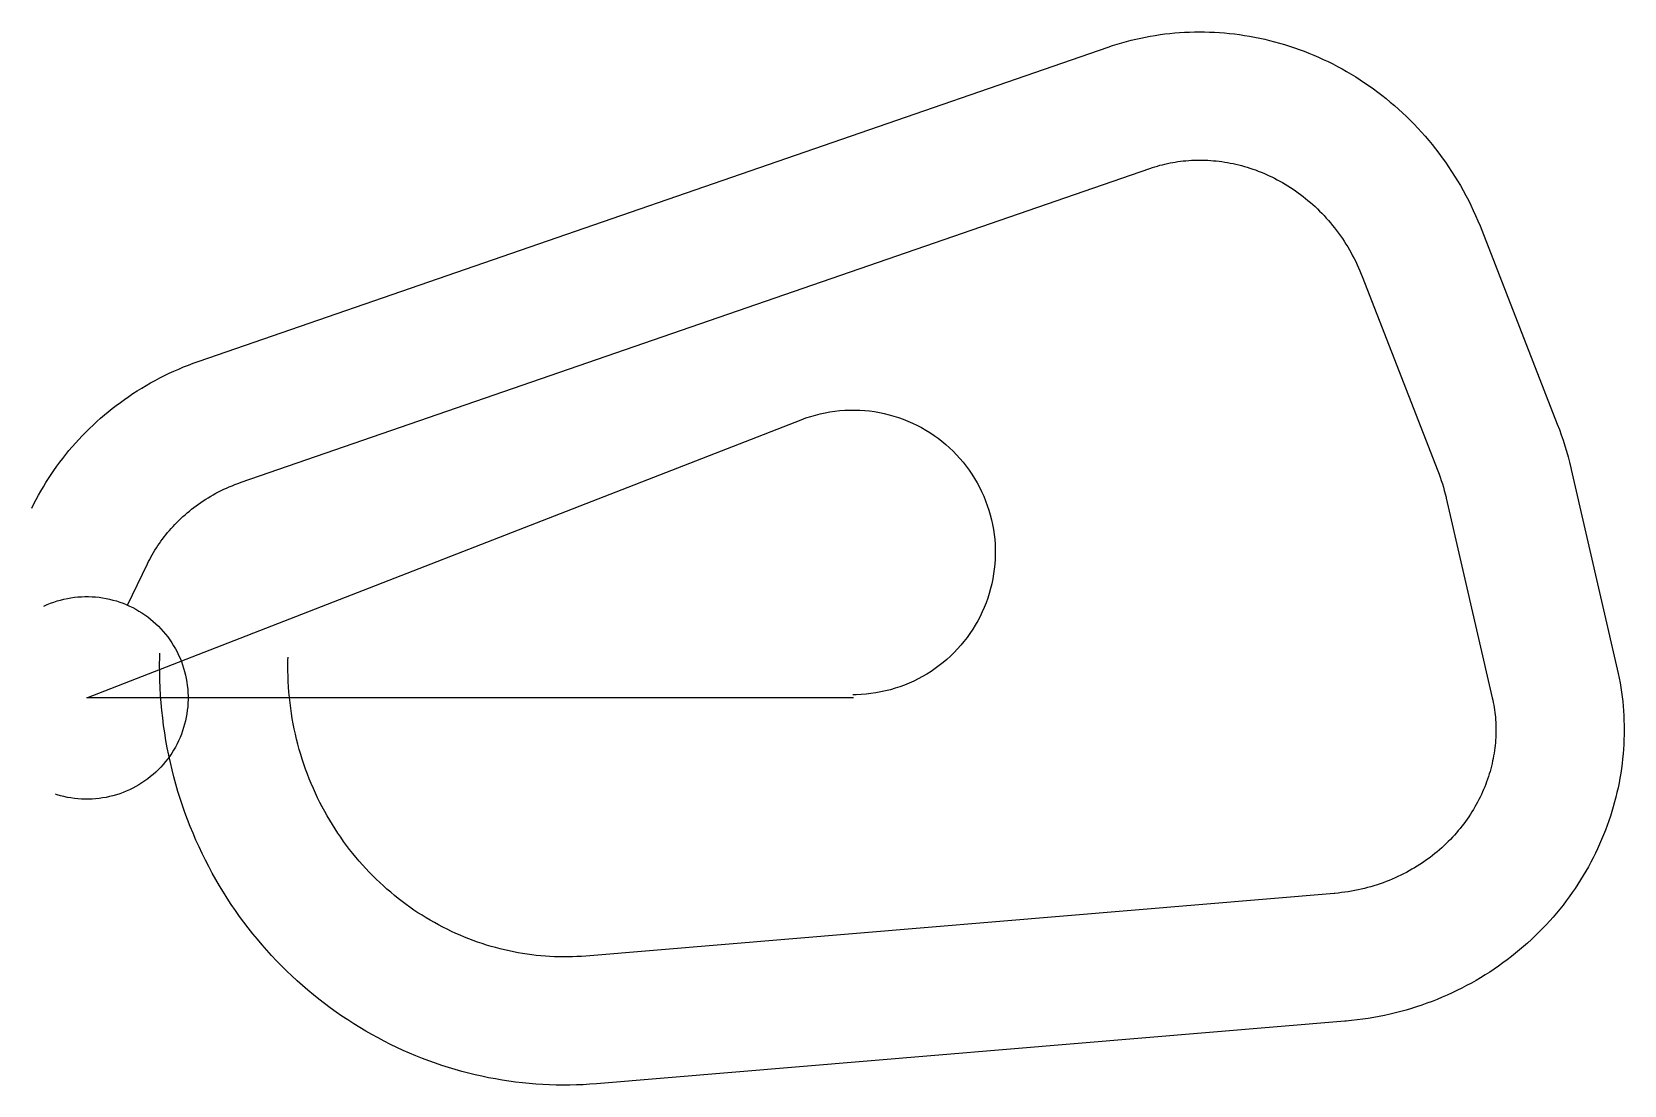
# Model space of a CAD drawing. Header units: metres. Extents: x -1969 to 55148, y -13890 to 23890.
import ezdxf

# ---------------------------------------------------------------- set-up
doc = ezdxf.new("R2010")
doc.units = ezdxf.units.M

msp = doc.modelspace()

# ---------------------------------------------------------------- linework, layer by layer
at = {"layer": 'Boundry', "color": 1}
for p, q in [((4037, 12082), (36637, 23342)), ((5539, 7734), (38139, 18994)), ((50039, 16782), (52751, 9814)), ((45752, 15113), (48465, 8145)), ((53250, 8195), (54901, 1034)), ((48767, 7162), (50419, 0)), ((1463, 3328), (2174, 4803)), ((44748, -7013), (17903, -9258)), ((45131, -11597), (18287, -13842))]:
    msp.add_line(p, q, dxfattribs=at)
at = {"layer": 'NorminalTrack', "color": 1}
msp.add_lwpolyline([(27505, 0), (0, 0), (25632, 9978), (25632, 9978), (25799, 10040), (25968, 10096), (26139, 10146), (26312, 10190), (26486, 10228), (26661, 10259), (26838, 10285), (27015, 10305), (27193, 10318), (27371, 10325), (27549, 10326), (27727, 10320), (27905, 10309), (28082, 10291), (28259, 10267), (28434, 10237), (28609, 10201), (28782, 10158), (28954, 10110), (29123, 10056), (29291, 9996), (29457, 9930), (29620, 9858), (29780, 9781), (29938, 9698), (30093, 9609), (30245, 9515), (30393, 9417), (30537, 9312), (30678, 9203), (30815, 9089), (30948, 8971), (31077, 8848), (31202, 8720), (31322, 8588), (31437, 8452), (31547, 8312), (31653, 8169), (31753, 8021), (31848, 7871), (31938, 7717), (32022, 7560), (32101, 7400), (32174, 7237), (32242, 7072), (32304, 6905), (32360, 6736), (32410, 6565), (32453, 6392), (32491, 6218), (32523, 6043), (32549, 5866), (32568, 5689), (32582, 5511), (32589, 5333), (32589, 5155), (32584, 4977), (32572, 4799), (32555, 4622), (32531, 4445), (32501, 4270), (32464, 4095), (32422, 3922), (32374, 3750), (32319, 3581), (32259, 3413), (32193, 3247), (32122, 3084), (32044, 2924), (31961, 2766), (31873, 2611), (31779, 2460), (31680, 2311), (31576, 2167), (31467, 2026), (31353, 1889), (31235, 1756), (31111, 1627), (30984, 1502), (30852, 1383), (30716, 1267), (30576, 1157), (30432, 1052), (30285, 951), (30134, 856), (29980, 766), (29823, 682), (29664, 603), (29501, 530), (29336, 462), (29169, 400), (29000, 344), (28829, 295), (28656, 251), (28482, 213), (28306, 181), (28130, 155), (27953, 136), (27775, 123), (27597, 115), (27484, 114)], dxfattribs=at)
at = {"layer": 'WindSpiral', "color": 5}
for points in [[(36637, 23342), (36800, 23397), (36965, 23449), (37131, 23498), (37299, 23545), (37467, 23589), (37637, 23629), (37807, 23667), (37979, 23702), (38151, 23735), (38324, 23764), (38499, 23790), (38674, 23813), (38849, 23833), (39025, 23850), (39202, 23865), (39380, 23876), (39558, 23883), (39736, 23888), (39915, 23890), (40095, 23889), (40274, 23884), (40454, 23876), (40634, 23866), (40814, 23852), (40994, 23834), (41174, 23814), (41354, 23791), (41535, 23764), (41714, 23734), (41894, 23701), (42074, 23664), (42253, 23625), (42432, 23582), (42610, 23536), (42788, 23487), (42965, 23435), (43142, 23379), (43318, 23321), (43493, 23259), (43667, 23194), (43841, 23125), (44014, 23054), (44186, 22979), (44356, 22902), (44526, 22821), (44695, 22737), (44862, 22650), (45028, 22560), (45193, 22467), (45357, 22371), (45519, 22272), (45680, 22170), (45839, 22064), (45997, 21956), (46153, 21845), (46307, 21731), (46460, 21615), (46610, 21495), (46759, 21372), (46906, 21247), (47051, 21119), (47194, 20988), (47336, 20854), (47474, 20718), (47611, 20579), (47746, 20438), (47878, 20293), (48008, 20147), (48136, 19998), (48261, 19846), (48384, 19692), (48504, 19535), (48622, 19376), (48737, 19215), (48850, 19052), (48960, 18886), (49067, 18718), (49171, 18548), (49273, 18376), (49372, 18202), (49468, 18026), (49561, 17848), (49650, 17668), (49737, 17486), (49821, 17302), (49902, 17117), (49980, 16929), (50039, 16782)], [(38139, 18994), (38226, 19023), (38314, 19051), (38404, 19078), (38494, 19103), (38584, 19126), (38676, 19148), (38768, 19169), (38861, 19188), (38954, 19205), (39048, 19221), (39143, 19235), (39238, 19248), (39334, 19259), (39431, 19268), (39528, 19276), (39625, 19282), (39723, 19286), (39821, 19289), (39920, 19290), (40019, 19289), (40118, 19287), (40218, 19283), (40317, 19277), (40417, 19269), (40518, 19259), (40618, 19248), (40719, 19235), (40819, 19220), (40920, 19203), (41021, 19184), (41122, 19164), (41222, 19142), (41323, 19118), (41423, 19092), (41524, 19064), (41624, 19034), (41724, 19003), (41824, 18970), (41924, 18935), (42023, 18898), (42122, 18859), (42220, 18818), (42319, 18775), (42416, 18731), (42514, 18685), (42610, 18637), (42707, 18587), (42802, 18535), (42897, 18481), (42992, 18426), (43085, 18368), (43178, 18309), (43270, 18248), (43362, 18186), (43452, 18121), (43542, 18055), (43631, 17987), (43719, 17917), (43806, 17846), (43892, 17772), (43977, 17697), (44061, 17621), (44143, 17542), (44225, 17462), (44305, 17381), (44385, 17297), (44463, 17212), (44539, 17126), (44615, 17037), (44689, 16948), (44762, 16856), (44833, 16763), (44903, 16669), (44972, 16573), (45039, 16476), (45104, 16377), (45168, 16277), (45231, 16175), (45291, 16072), (45351, 15968), (45408, 15862), (45464, 15755), (45518, 15647), (45570, 15538), (45621, 15427), (45670, 15315), (45717, 15202), (45752, 15113)], [(-1969, 6801), (-1892, 6957), (-1813, 7112), (-1730, 7266), (-1644, 7418), (-1556, 7570), (-1465, 7720), (-1371, 7869), (-1275, 8016), (-1175, 8162), (-1073, 8307), (-968, 8450), (-860, 8591), (-750, 8731), (-637, 8869), (-522, 9006), (-404, 9141), (-283, 9273), (-160, 9404), (-34, 9533), (94, 9661), (225, 9786), (358, 9909), (493, 10030), (631, 10148), (771, 10265), (914, 10379), (1058, 10491), (1205, 10601), (1354, 10708), (1505, 10813), (1659, 10916), (1814, 11016), (1971, 11113), (2131, 11208), (2292, 11300), (2455, 11390), (2620, 11476), (2787, 11560), (2955, 11642), (3126, 11720), (3298, 11796), (3471, 11869), (3646, 11939), (3823, 12006), (4001, 12070), (4037, 12082)], [(52751, 9814), (52823, 9624), (52892, 9432), (52958, 9239), (53020, 9044), (53079, 8848), (53135, 8651), (53187, 8452), (53236, 8253), (53250, 8195)], [(48465, 8145), (48508, 8030), (48550, 7914), (48590, 7797), (48628, 7679), (48664, 7559), (48697, 7439), (48729, 7318), (48759, 7197), (48767, 7162)], [(2174, 4803), (2216, 4887), (2259, 4970), (2303, 5053), (2349, 5136), (2397, 5218), (2447, 5300), (2498, 5381), (2550, 5461), (2605, 5541), (2661, 5620), (2718, 5698), (2777, 5775), (2837, 5852), (2900, 5928), (2963, 6003), (3028, 6078), (3095, 6151), (3163, 6224), (3233, 6295), (3304, 6366), (3377, 6435), (3451, 6504), (3526, 6571), (3603, 6638), (3682, 6703), (3762, 6767), (3843, 6830), (3925, 6892), (4009, 6952), (4095, 7011), (4181, 7069), (4269, 7125), (4358, 7181), (4448, 7234), (4540, 7287), (4633, 7338), (4727, 7387), (4822, 7435), (4918, 7481), (5015, 7526), (5114, 7570), (5213, 7611), (5314, 7652), (5416, 7690), (5518, 7727), (5539, 7734)], [(-1536, 3294), (-1420, 3346), (-1303, 3393), (-1183, 3437), (-1063, 3476), (-941, 3511), (-818, 3542), (-694, 3568), (-569, 3590), (-443, 3608), (-317, 3621), (-190, 3630), (-63, 3634), (63, 3634), (190, 3630), (317, 3621), (443, 3608), (569, 3590), (694, 3568), (818, 3542), (941, 3511), (1063, 3476), (1183, 3437), (1303, 3393), (1420, 3346), (1536, 3294), (1650, 3239), (1762, 3179), (1872, 3116), (1980, 3048), (2085, 2977), (2188, 2903), (2287, 2825), (2385, 2743), (2479, 2658), (2570, 2570), (2658, 2479), (2743, 2385), (2825, 2287), (2903, 2188), (2977, 2085), (3048, 1980), (3116, 1872), (3179, 1762), (3239, 1650), (3294, 1536), (3346, 1420), (3393, 1303), (3437, 1183), (3476, 1063), (3511, 941), (3542, 818), (3568, 694), (3590, 569), (3608, 443), (3621, 317), (3630, 190), (3634, 63), (3634, -63), (3630, -190), (3621, -317), (3608, -443), (3590, -569), (3568, -694), (3542, -818), (3511, -941), (3476, -1063), (3437, -1183), (3393, -1303), (3346, -1420), (3294, -1536), (3239, -1650), (3179, -1762), (3116, -1872), (3048, -1980), (2977, -2085), (2903, -2188), (2825, -2287), (2743, -2385), (2658, -2479), (2570, -2570), (2479, -2658), (2385, -2743), (2287, -2825), (2188, -2903), (2085, -2977), (1980, -3048), (1872, -3116), (1762, -3179), (1650, -3239), (1536, -3294), (1420, -3346), (1303, -3393), (1183, -3437), (1063, -3476), (941, -3511), (818, -3542), (694, -3568), (569, -3590), (443, -3608), (317, -3621), (190, -3630), (63, -3634), (-63, -3634), (-190, -3630), (-317, -3621), (-443, -3608), (-569, -3590), (-694, -3568), (-818, -3542), (-941, -3511), (-1063, -3476), (-1123, -3457)], [(18287, -13842), (18047, -13860), (17806, -13874), (17565, -13884), (17324, -13889), (17082, -13890), (16840, -13887), (16597, -13880), (16355, -13868), (16112, -13853), (15869, -13833), (15626, -13808), (15384, -13780), (15141, -13747), (14899, -13710), (14657, -13668), (14416, -13622), (14175, -13572), (13934, -13518), (13694, -13460), (13455, -13397), (13217, -13330), (12980, -13259), (12743, -13183), (12508, -13103), (12274, -13019), (12041, -12931), (11809, -12839), (11578, -12742), (11349, -12642), (11121, -12537), (10895, -12428), (10671, -12315), (10448, -12198), (10227, -12077), (10008, -11952), (9791, -11822), (9575, -11689), (9362, -11552), (9151, -11411), (8942, -11267), (8735, -11118), (8531, -10966), (8329, -10810), (8130, -10650), (7933, -10486), (7739, -10319), (7547, -10148), (7359, -9974), (7173, -9796), (6990, -9615), (6810, -9430), (6633, -9242), (6458, -9051), (6288, -8856), (6120, -8658), (5955, -8457), (5794, -8253), (5637, -8046), (5482, -7836), (5332, -7623), (5184, -7407), (5041, -7188), (4901, -6966), (4764, -6742), (4632, -6515), (4503, -6285), (4378, -6053), (4257, -5819), (4140, -5582), (4027, -5342), (3918, -5101), (3813, -4857), (3713, -4611), (3616, -4363), (3524, -4114), (3436, -3862), (3352, -3608), (3272, -3353), (3197, -3096), (3127, -2837), (3061, -2577), (2999, -2315), (2942, -2052), (2889, -1788), (2841, -1523), (2797, -1256), (2758, -988), (2724, -720), (2694, -450), (2669, -179), (2649, 92), (2633, 364), (2622, 636), (2616, 909), (2615, 1182), (2618, 1456), (2622, 1600)], [(17903, -9258), (17743, -9270), (17583, -9279), (17422, -9286), (17261, -9289), (17100, -9290), (16938, -9288), (16775, -9283), (16613, -9276), (16450, -9265), (16287, -9252), (16125, -9235), (15962, -9216), (15799, -9194), (15636, -9169), (15473, -9141), (15311, -9110), (15148, -9077), (14986, -9040), (14824, -9001), (14663, -8958), (14502, -8913), (14342, -8865), (14182, -8814), (14022, -8760), (13864, -8703), (13706, -8643), (13548, -8580), (13392, -8515), (13236, -8446), (13081, -8375), (12928, -8301), (12775, -8224), (12623, -8144), (12472, -8062), (12323, -7977), (12175, -7889), (12028, -7798), (11882, -7704), (11738, -7608), (11595, -7509), (11453, -7407), (11314, -7303), (11175, -7196), (11039, -7086), (10903, -6974), (10770, -6859), (10639, -6742), (10509, -6622), (10381, -6500), (10255, -6375), (10131, -6248), (10009, -6118), (9889, -5986), (9771, -5852), (9655, -5715), (9541, -5576), (9430, -5435), (9321, -5292), (9214, -5146), (9110, -4999), (9008, -4849), (8908, -4697), (8811, -4543), (8716, -4388), (8624, -4230), (8535, -4070), (8448, -3909), (8364, -3746), (8282, -3581), (8204, -3414), (8128, -3246), (8054, -3076), (7984, -2904), (7917, -2731), (7852, -2557), (7791, -2381), (7732, -2203), (7677, -2025), (7624, -1845), (7575, -1664), (7528, -1481), (7485, -1298), (7445, -1113), (7408, -928), (7374, -741), (7343, -554), (7316, -366), (7292, -176), (7271, 13), (7253, 204), (7239, 395), (7228, 587), (7220, 779), (7216, 972), (7215, 1165), (7217, 1358), (7220, 1460)], [(54901, 1034), (54937, 870), (54971, 706), (55001, 541), (55029, 375), (55054, 208), (55076, 40), (55095, -128), (55111, -297), (55124, -467), (55135, -637), (55142, -807), (55147, -978), (55148, -1150), (55147, -1322), (55142, -1494), (55134, -1666), (55124, -1839), (55110, -2012), (55093, -2184), (55074, -2357), (55051, -2530), (55025, -2703), (54996, -2875), (54964, -3048), (54929, -3220), (54891, -3392), (54850, -3563), (54805, -3734), (54758, -3905), (54708, -4075), (54654, -4244), (54598, -4413), (54538, -4582), (54475, -4749), (54410, -4916), (54341, -5082), (54269, -5246), (54194, -5410), (54116, -5573), (54036, -5735), (53952, -5896), (53865, -6056), (53776, -6214), (53683, -6371), (53587, -6527), (53489, -6681), (53388, -6834), (53284, -6985), (53177, -7135), (53067, -7283), (52955, -7430), (52839, -7575), (52721, -7718), (52601, -7859), (52477, -7999), (52351, -8136), (52222, -8272), (52091, -8405), (51957, -8536), (51821, -8666), (51682, -8793), (51541, -8918), (51397, -9041), (51251, -9161), (51103, -9279), (50952, -9395), (50799, -9508), (50643, -9618), (50486, -9727), (50326, -9832), (50165, -9935), (50001, -10036), (49835, -10133), (49667, -10228), (49497, -10320), (49326, -10410), (49152, -10496), (48977, -10580), (48800, -10660), (48621, -10738), (48441, -10813), (48259, -10884), (48075, -10953), (47890, -11018), (47703, -11081), (47516, -11140), (47326, -11196), (47136, -11249), (46944, -11298), (46751, -11344), (46557, -11387), (46362, -11427), (46166, -11463), (45969, -11496), (45771, -11526), (45572, -11552), (45373, -11574), (45172, -11594), (45131, -11597)], [(50419, 0), (50437, -85), (50455, -171), (50471, -257), (50485, -344), (50498, -431), (50510, -519), (50520, -608), (50529, -697), (50536, -786), (50541, -876), (50545, -967), (50547, -1057), (50548, -1149), (50547, -1240), (50545, -1332), (50541, -1424), (50535, -1517), (50528, -1609), (50519, -1702), (50508, -1795), (50496, -1888), (50482, -1982), (50466, -2075), (50449, -2169), (50430, -2262), (50409, -2356), (50387, -2449), (50362, -2542), (50337, -2636), (50309, -2729), (50280, -2822), (50249, -2915), (50216, -3007), (50181, -3099), (50145, -3191), (50107, -3283), (50067, -3374), (50026, -3465), (49983, -3556), (49938, -3646), (49891, -3735), (49843, -3824), (49792, -3913), (49741, -4001), (49687, -4088), (49632, -4175), (49575, -4261), (49516, -4346), (49456, -4430), (49394, -4514), (49330, -4597), (49265, -4679), (49198, -4760), (49130, -4840), (49060, -4920), (48988, -4998), (48914, -5075), (48839, -5151), (48763, -5227), (48685, -5301), (48605, -5374), (48524, -5445), (48441, -5516), (48357, -5585), (48272, -5653), (48184, -5720), (48096, -5786), (48006, -5850), (47915, -5912), (47822, -5974), (47728, -6034), (47633, -6092), (47536, -6149), (47438, -6204), (47339, -6258), (47238, -6310), (47137, -6361), (47034, -6410), (46930, -6457), (46825, -6503), (46719, -6547), (46611, -6589), (46503, -6630), (46394, -6668), (46283, -6705), (46172, -6740), (46060, -6774), (45946, -6805), (45832, -6834), (45718, -6862), (45602, -6888), (45486, -6911), (45368, -6933), (45250, -6953), (45132, -6970), (45013, -6986), (44893, -7000), (44773, -7011), (44748, -7013)]]:
    msp.add_lwpolyline(points, dxfattribs=at)

doc.saveas('drawing.dxf')
